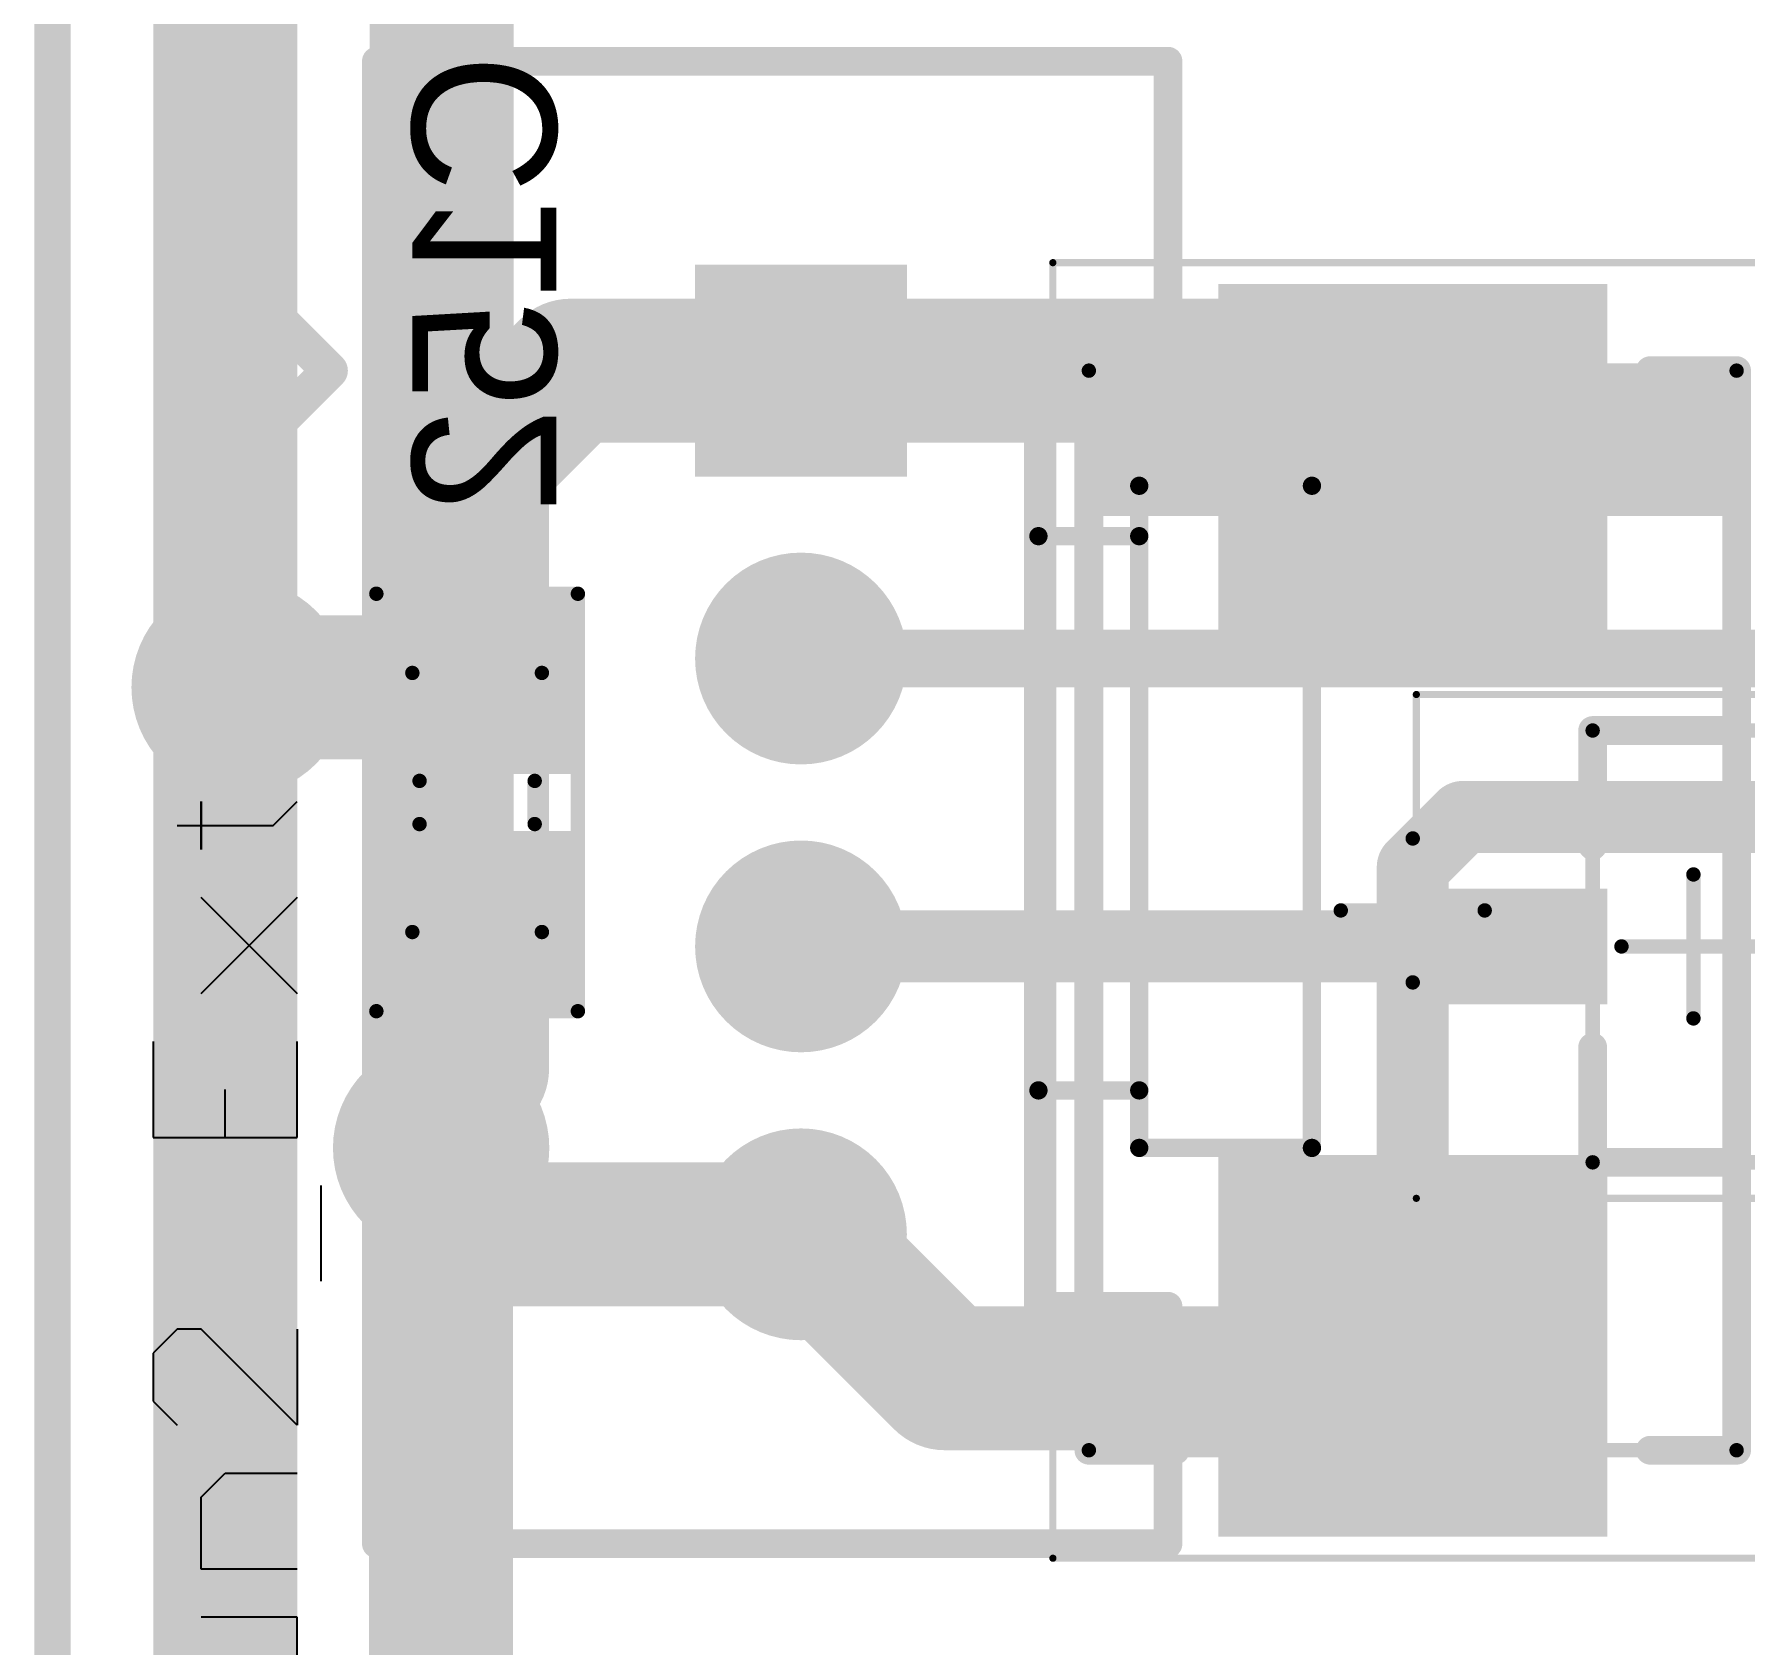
# Model space of a CAD drawing. Header units: millimetres. Extents: x 29 to 180, y 30 to 200.
# Drawn here: x 29.87 to 41.76, y 160.55 to 171.74 of the extents above; entities that cross this region are included whole.
import ezdxf

# ---------------------------------------------------------------- set-up
doc = ezdxf.new("R2010")
doc.units = ezdxf.units.MM
for name, color, linetype in [('BottomLayer', 5, 'Continuous'), ('BottomOverlay', 54, 'Continuous'), ('BottomPaste', 16, 'Continuous'), ('BottomSolder', 6, 'Continuous'), ('Mechanical1', 6, 'Continuous'), ('Mechanical13', 56, 'Continuous'), ('Mechanical15', 56, 'Continuous'), ('MultiLayer', 9, 'Continuous'), ('PadHoleLayer', 156, 'Continuous'), ('TopLayer', 1, 'Continuous'), ('TopOverlay', 2, 'Continuous'), ('TopPaste', 8, 'Continuous'), ('TopSolder', 216, 'Continuous'), ('ViaHoleLayer', 16, 'Continuous')]:
    doc.layers.add(name, color=color, linetype=linetype)

# ---------------------------------------------------------------- blocks, each defined once
blk = doc.blocks.new('TAJD_B_344')
at = {"layer": 'BottomLayer'}
for points in [[(-4.24999912, 1.25000004), (-4.24999912, -1.25000004), (-1.80000148, 1.25000004), (-1.80000148, -1.25000004)], [(1.80000148, 1.25000004), (1.80000148, -1.25000004), (4.24999912, 1.25000004), (4.24999912, -1.25000004)]]:
    blk.add_solid(points, dxfattribs=at)
at = {"layer": 'BottomOverlay'}
for p, q in [((-0.11723878, 5.70740032), (-0.11723878, 5.040950039999999)), ((-0.45046392, 5.37417518), (0.21598636, 5.37417518))]:
    blk.add_line(p, q, dxfattribs=at)
at = {"layer": 'BottomOverlay', "const_width": 0.1999996}
for points in [[(-3.75000012, 1.64999924), (-3.75000012, 2.25000058)], [(3.75000012, 2.25000058), (-3.75000012, 2.25000058)], [(3.75000012, 1.64999924), (3.75000012, 2.25000058)], [(-3.75000012, -2.25000058), (-3.75000012, -1.64999924)], [(3.75000012, -2.25000058), (3.75000012, -1.64999924)], [(3.75000012, -2.25000058), (-3.75000012, -2.25000058)]]:
    blk.add_lwpolyline(points, dxfattribs=at)
at = {"layer": 'BottomOverlay', "const_width": 0.0999998}
for points in [[(-3.80000002, 2.25000058, 1), (-3.70000022, 2.25000058, 1)], [(-3.80000002, 2.25000058, 1), (-3.70000022, 2.25000058, 1)], [(3.70000022, 2.25000058, 1), (3.80000002, 2.25000058, 1)], [(3.70000022, 2.25000058, 1), (3.80000002, 2.25000058, 1)], [(-3.80000002, 1.64999924, 1), (-3.70000022, 1.64999924, 1)], [(3.70000022, 1.64999924, 1), (3.80000002, 1.64999924, 1)], [(-3.80000002, -1.64999924, 1), (-3.70000022, -1.64999924, 1)], [(3.70000022, -1.64999924, 1), (3.80000002, -1.64999924, 1)], [(-3.80000002, -2.25000058, 1), (-3.70000022, -2.25000058, 1)], [(-3.80000002, -2.25000058, 1), (-3.70000022, -2.25000058, 1)], [(3.70000022, -2.25000058, 1), (3.80000002, -2.25000058, 1)], [(3.70000022, -2.25000058, 1), (3.80000002, -2.25000058, 1)]]:
    blk.add_lwpolyline(points, format="xyb", close=True, dxfattribs=at)
at = {"layer": 'BottomPaste'}
for points in [[(-4.24999912, 1.25000004), (-4.24999912, -1.25000004), (-1.80000148, 1.25000004), (-1.80000148, -1.25000004)], [(1.80000148, 1.25000004), (1.80000148, -1.25000004), (4.24999912, 1.25000004), (4.24999912, -1.25000004)]]:
    blk.add_solid(points, dxfattribs=at)
at = {"layer": 'BottomSolder'}
for points in [[(-4.351599119999999, 1.35160004), (-4.351599119999999, -1.35160004), (-1.69840148, 1.35160004), (-1.69840148, -1.35160004)], [(1.69840148, 1.35160004), (1.69840148, -1.35160004), (4.351599119999999, 1.35160004), (4.351599119999999, -1.35160004)]]:
    blk.add_solid(points, dxfattribs=at)
at = {"layer": 'Mechanical13', "const_width": 0.0999998}
for points in [[(3.75000012, 2.25000058), (-3.75000012, 2.25000058)], [(-3.75000012, -2.25000058), (-3.75000012, 2.25000058)], [(3.75000012, -2.25000058), (3.75000012, 2.25000058)], [(3.75000012, -2.25000058), (-3.75000012, -2.25000058)]]:
    blk.add_lwpolyline(points, dxfattribs=at)
at = {"layer": 'Mechanical13', "const_width": 0.0499999}
for points in [[(-3.7749988, 2.25000058, 1), (-3.72500144, 2.25000058, 1)], [(-3.7749988, 2.25000058, 1), (-3.72500144, 2.25000058, 1)], [(3.72500144, 2.25000058, 1), (3.7749988, 2.25000058, 1)], [(3.72500144, 2.25000058, 1), (3.7749988, 2.25000058, 1)], [(-3.7749988, -2.25000058, 1), (-3.72500144, -2.25000058, 1)], [(-3.7749988, -2.25000058, 1), (-3.72500144, -2.25000058, 1)], [(3.72500144, -2.25000058, 1), (3.7749988, -2.25000058, 1)], [(3.72500144, -2.25000058, 1), (3.7749988, -2.25000058, 1)]]:
    blk.add_lwpolyline(points, format="xyb", close=True, dxfattribs=at)
at = {"layer": 'Mechanical13'}
blk.add_solid([(-3.75000012, -2.25000058), (-2.74124928, -2.25000058), (-3.75000012, 2.25000058), (-2.74124928, 2.25000058)], dxfattribs=at)
at = {"layer": 'Mechanical15'}
for points, const_width in [([(4.49999862, 2.50000008), (-4.50000116, 2.50000008)], 0.0499999), ([(-4.50000116, -2.50000008), (-4.50000116, 2.50000008)], 0.0499999), ([(4.49999862, -2.50000008), (4.49999862, 2.50000008)], 0.0499999), ([(0, -0.499999), (0, 0.499999)], 0.0999998), ([(0.499999, 0), (-0.50000154, 0)], 0.0999998), ([(4.49999862, -2.50000008), (-4.50000116, -2.50000008)], 0.0499999)]:
    blk.add_lwpolyline(points, dxfattribs=dict(at, const_width=const_width))
for points, const_width in [([(-4.5125005, 2.50000008, 1), (-4.487501819999999, 2.50000008, 1)], 0.02499868), ([(-4.5125005, 2.50000008, 1), (-4.487501819999999, 2.50000008, 1)], 0.02499868), ([(4.48749928, 2.50000008, 1), (4.51249796, 2.50000008, 1)], 0.02499868), ([(4.48749928, 2.50000008, 1), (4.51249796, 2.50000008, 1)], 0.02499868), ([(-0.02499868, 0.499999, 1), (0.02499868, 0.499999, 1)], 0.0499999), ([(-0.52500022, 0, 1), (-0.47500286, 0, 1)], 0.0499999), ([(0.47500032, 0, 1), (0.52499768, 0, 1)], 0.0499999), ([(-0.02499868, -0.499999, 1), (0.02499868, -0.499999, 1)], 0.0499999), ([(-4.5125005, -2.50000008, 1), (-4.487501819999999, -2.50000008, 1)], 0.02499868), ([(-4.5125005, -2.50000008, 1), (-4.487501819999999, -2.50000008, 1)], 0.02499868), ([(4.48749928, -2.50000008, 1), (4.51249796, -2.50000008, 1)], 0.02499868), ([(4.48749928, -2.50000008, 1), (4.51249796, -2.50000008, 1)], 0.02499868)]:
    blk.add_lwpolyline(points, format="xyb", close=True, dxfattribs=dict(at, const_width=const_width))
blk = doc.blocks.new('SMD_C_0603_B_345')
at = {"layer": 'BottomLayer'}
for points in [[(-1.29999994, 0.5499989), (-1.29999994, -0.5499989), (-0.30000194, 0.5499989), (-0.30000194, -0.5499989)], [(0.2999994, 0.5499989), (0.2999994, -0.5499989), (1.2999974, 0.5499989), (1.2999974, -0.5499989)]]:
    blk.add_solid(points, dxfattribs=at)
at = {"layer": 'BottomOverlay', "const_width": 0.0999998}
for points in [[(-1.44999964, -0.7000011399999999), (-1.44999964, 0.7000011399999999)], [(1.44999964, 0.7000011399999999), (-1.44999964, 0.7000011399999999)], [(1.44999964, -0.7000011399999999), (1.44999964, 0.7000011399999999)], [(0.1499997, 0.40000174), (-0.1499997, 0.40000174)], [(0.1499997, -0.3999992), (-0.1499997, -0.3999992)], [(1.44999964, -0.7000011399999999), (-1.44999964, -0.7000011399999999)]]:
    blk.add_lwpolyline(points, dxfattribs=at)
at = {"layer": 'BottomOverlay', "const_width": 0.0499999}
for points in [[(-1.47499832, 0.7000011399999999, 1), (-1.42500096, 0.7000011399999999, 1)], [(-1.47499832, 0.7000011399999999, 1), (-1.42500096, 0.7000011399999999, 1)], [(1.42500096, 0.7000011399999999, 1), (1.47499832, 0.7000011399999999, 1)], [(1.42500096, 0.7000011399999999, 1), (1.47499832, 0.7000011399999999, 1)], [(-0.17499838, 0.40000174, 1), (-0.12500102, 0.40000174, 1)], [(0.12500102, 0.40000174, 1), (0.17499838, 0.40000174, 1)], [(-0.17499838, -0.3999992, 1), (-0.12500102, -0.3999992, 1)], [(0.12500102, -0.3999992, 1), (0.17499838, -0.3999992, 1)], [(-1.47499832, -0.7000011399999999, 1), (-1.42500096, -0.7000011399999999, 1)], [(-1.47499832, -0.7000011399999999, 1), (-1.42500096, -0.7000011399999999, 1)], [(1.42500096, -0.7000011399999999, 1), (1.47499832, -0.7000011399999999, 1)], [(1.42500096, -0.7000011399999999, 1), (1.47499832, -0.7000011399999999, 1)]]:
    blk.add_lwpolyline(points, format="xyb", close=True, dxfattribs=at)
at = {"layer": 'BottomPaste'}
for points in [[(-1.29999994, 0.5499989), (-1.29999994, -0.5499989), (-0.30000194, 0.5499989), (-0.30000194, -0.5499989)], [(0.2999994, 0.5499989), (0.2999994, -0.5499989), (1.2999974, 0.5499989), (1.2999974, -0.5499989)]]:
    blk.add_solid(points, dxfattribs=at)
at = {"layer": 'BottomSolder'}
for points in [[(-1.40159994, 0.6515989), (-1.40159994, -0.6515989), (-0.19840194, 0.6515989), (-0.19840194, -0.6515989)], [(0.1983994, 0.6515989), (0.1983994, -0.6515989), (1.4015974, 0.6515989), (1.4015974, -0.6515989)]]:
    blk.add_solid(points, dxfattribs=at)
at = {"layer": 'Mechanical13', "const_width": 0.0999998}
for points in [[(-0.90000074, -0.4499991), (-0.90000074, 0.45000164)], [(0.8999982, 0.45000164), (-0.90000074, 0.45000164)], [(0.8999982, -0.4499991), (0.8999982, 0.45000164)], [(0.8999982, -0.4499991), (-0.90000074, -0.4499991)]]:
    blk.add_lwpolyline(points, dxfattribs=at)
at = {"layer": 'Mechanical13', "const_width": 0.0499999}
for points in [[(-0.9249994199999999, 0.45000164, 1), (-0.8750020599999999, 0.45000164, 1)], [(-0.9249994199999999, 0.45000164, 1), (-0.8750020599999999, 0.45000164, 1)], [(0.8749995199999999, 0.45000164, 1), (0.9249968799999999, 0.45000164, 1)], [(0.8749995199999999, 0.45000164, 1), (0.9249968799999999, 0.45000164, 1)], [(-0.9249994199999999, -0.4499991, 1), (-0.8750020599999999, -0.4499991, 1)], [(-0.9249994199999999, -0.4499991, 1), (-0.8750020599999999, -0.4499991, 1)], [(0.8749995199999999, -0.4499991, 1), (0.9249968799999999, -0.4499991, 1)], [(0.8749995199999999, -0.4499991, 1), (0.9249968799999999, -0.4499991, 1)]]:
    blk.add_lwpolyline(points, format="xyb", close=True, dxfattribs=at)
at = {"layer": 'Mechanical15', "const_width": 0.0499999}
for points in [[(-1.47500086, -0.7000011399999999), (-1.47500086, 0.7000011399999999)], [(1.44999964, 0.7000011399999999), (-1.47500086, 0.7000011399999999)], [(1.44999964, -0.7000011399999999), (1.44999964, 0.7000011399999999)], [(1.44999964, -0.7000011399999999), (-1.47500086, -0.7000011399999999)]]:
    blk.add_lwpolyline(points, dxfattribs=at)
at = {"layer": 'Mechanical15', "const_width": 0.02499868}
for points in [[(-1.4875002, 0.7000011399999999, 1), (-1.46250152, 0.7000011399999999, 1)], [(-1.4875002, 0.7000011399999999, 1), (-1.46250152, 0.7000011399999999, 1)], [(1.4375003, 0.7000011399999999, 1), (1.46249898, 0.7000011399999999, 1)], [(1.4375003, 0.7000011399999999, 1), (1.46249898, 0.7000011399999999, 1)], [(-1.4875002, -0.7000011399999999, 1), (-1.46250152, -0.7000011399999999, 1)], [(-1.4875002, -0.7000011399999999, 1), (-1.46250152, -0.7000011399999999, 1)], [(1.4375003, -0.7000011399999999, 1), (1.46249898, -0.7000011399999999, 1)], [(1.4375003, -0.7000011399999999, 1), (1.46249898, -0.7000011399999999, 1)]]:
    blk.add_lwpolyline(points, format="xyb", close=True, dxfattribs=at)
blk = doc.blocks.new('SOT23_3_568')
at = {"layer": 'Mechanical13', "const_width": 0.0999998}
for points in [[(0.6999985999999999, 1.49999954), (-0.7000011399999999, 1.49999954)], [(-0.7000011399999999, 1.49999954), (-0.7000011399999999, -1.49999954)], [(0.6999985999999999, 1.49999954), (0.6999985999999999, -1.49999954)], [(0.6999985999999999, -1.49999954), (-0.7000011399999999, -1.49999954)]]:
    blk.add_lwpolyline(points, dxfattribs=at)
at = {"layer": 'Mechanical13', "const_width": 0.0499999}
for points in [[(-0.72499982, 1.49999954, 1), (-0.67500246, 1.49999954, 1)], [(-0.72499982, 1.49999954, 1), (-0.67500246, 1.49999954, 1)], [(0.67499992, 1.49999954, 1), (0.72499728, 1.49999954, 1)], [(0.67499992, 1.49999954, 1), (0.72499728, 1.49999954, 1)], [(-0.72499982, -1.49999954, 1), (-0.67500246, -1.49999954, 1)], [(-0.72499982, -1.49999954, 1), (-0.67500246, -1.49999954, 1)], [(0.67499992, -1.49999954, 1), (0.72499728, -1.49999954, 1)], [(0.67499992, -1.49999954, 1), (0.72499728, -1.49999954, 1)]]:
    blk.add_lwpolyline(points, format="xyb", close=True, dxfattribs=at)
at = {"layer": 'Mechanical15'}
for points, const_width in [([(1.92499996, 1.75000158), (-1.92499996, 1.75000158)], 0.0499999), ([(-1.92499996, 1.75000158), (-1.92499996, -1.74999904)], 0.0499999), ([(1.92499996, 1.75000158), (1.92499996, -1.74999904)], 0.0499999), ([(0, 0.50000154), (0, -0.499999)], 0.0999998), ([(0.499999, 0), (-0.499999, 0)], 0.0999998), ([(1.92499996, -1.74999904), (-1.92499996, -1.74999904)], 0.0499999)]:
    blk.add_lwpolyline(points, dxfattribs=dict(at, const_width=const_width))
for points, const_width in [([(-1.9374993, 1.75000158, 1), (-1.91250062, 1.75000158, 1)], 0.02499868), ([(-1.9374993, 1.75000158, 1), (-1.91250062, 1.75000158, 1)], 0.02499868), ([(1.91250062, 1.75000158, 1), (1.9374993, 1.75000158, 1)], 0.02499868), ([(1.91250062, 1.75000158, 1), (1.9374993, 1.75000158, 1)], 0.02499868), ([(-0.02499868, 0.50000154, 1), (0.02499868, 0.50000154, 1)], 0.0499999), ([(-0.52499768, 0, 1), (-0.47500032, 0, 1)], 0.0499999), ([(0.47500032, 0, 1), (0.52499768, 0, 1)], 0.0499999), ([(-0.02499868, -0.499999, 1), (0.02499868, -0.499999, 1)], 0.0499999), ([(-1.9374993, -1.74999904, 1), (-1.91250062, -1.74999904, 1)], 0.02499868), ([(-1.9374993, -1.74999904, 1), (-1.91250062, -1.74999904, 1)], 0.02499868), ([(1.91250062, -1.74999904, 1), (1.9374993, -1.74999904, 1)], 0.02499868), ([(1.91250062, -1.74999904, 1), (1.9374993, -1.74999904, 1)], 0.02499868)]:
    blk.add_lwpolyline(points, format="xyb", close=True, dxfattribs=dict(at, const_width=const_width))
at = {"layer": 'TopLayer'}
for points in [[(-0.7000011399999999, 0.6500012399999999), (-0.7000011399999999, 1.25000004), (-1.69999914, 0.6500012399999999), (-1.69999914, 1.25000004)], [(1.69999914, -0.2999994), (1.69999914, 0.2999994), (0.7000011399999999, -0.2999994), (0.7000011399999999, 0.2999994)], [(-0.7000011399999999, -1.2499975), (-0.7000011399999999, -0.6499986999999999), (-1.69999914, -1.2499975), (-1.69999914, -0.6499986999999999)]]:
    blk.add_solid(points, dxfattribs=at)
at = {"layer": 'TopOverlay'}
for points, const_width in [([(-1.07499912, 1.80000148, 1), (-1.32500116, 1.80000148, 1)], 0.2499995), ([(-1.3875004, 1.80000148, 1), (-1.26250192, 1.80000148, 1)], 0.12499848), ([(-1.13749836, 1.80000148, 1), (-1.01249988, 1.80000148, 1)], 0.12499848), ([(-0.3499993, 1.49999954, 1), (-0.2499995, 1.49999954, 1)], 0.0999998), ([(0.6499986999999999, 1.49999954, 1), (0.7499985, 1.49999954, 1)], 0.0999998), ([(0.6499986999999999, 1.49999954, 1), (0.7499985, 1.49999954, 1)], 0.0999998), ([(0.6499986999999999, 0.7000011399999999, 1), (0.7499985, 0.7000011399999999, 1)], 0.0999998), ([(0.6499986999999999, -0.6999985999999999, 1), (0.7499985, -0.6999985999999999, 1)], 0.0999998), ([(-0.3499993, -1.49999954, 1), (-0.2499995, -1.49999954, 1)], 0.0999998), ([(0.6499986999999999, -1.49999954, 1), (0.7499985, -1.49999954, 1)], 0.0999998), ([(0.6499986999999999, -1.49999954, 1), (0.7499985, -1.49999954, 1)], 0.0999998)]:
    blk.add_lwpolyline(points, format="xyb", close=True, dxfattribs=dict(at, const_width=const_width))
at = {"layer": 'TopOverlay', "const_width": 0.1999996}
for points in [[(0.6999985999999999, 1.49999954), (-0.2999994, 1.49999954)], [(0.6999985999999999, 1.49999954), (0.6999985999999999, 0.7000011399999999)], [(0.6999985999999999, -0.6999985999999999), (0.6999985999999999, -1.49999954)], [(0.6999985999999999, -1.49999954), (-0.2999994, -1.49999954)]]:
    blk.add_lwpolyline(points, dxfattribs=at)
at = {"layer": 'TopPaste'}
for points in [[(-0.7000011399999999, 0.6500012399999999), (-0.7000011399999999, 1.25000004), (-1.69999914, 0.6500012399999999), (-1.69999914, 1.25000004)], [(1.69999914, -0.2999994), (1.69999914, 0.2999994), (0.7000011399999999, -0.2999994), (0.7000011399999999, 0.2999994)], [(-0.7000011399999999, -1.2499975), (-0.7000011399999999, -0.6499986999999999), (-1.69999914, -1.2499975), (-1.69999914, -0.6499986999999999)]]:
    blk.add_solid(points, dxfattribs=at)
at = {"layer": 'TopSolder'}
for points in [[(-0.59840114, 0.54840124), (-0.59840114, 1.35160004), (-1.80159914, 0.54840124), (-1.80159914, 1.35160004)], [(1.80159914, -0.4015994), (1.80159914, 0.4015994), (0.59840114, -0.4015994), (0.59840114, 0.4015994)], [(-0.59840114, -1.3515975), (-0.59840114, -0.5483987), (-1.80159914, -1.3515975), (-1.80159914, -0.5483987)]]:
    blk.add_solid(points, dxfattribs=at)
blk = doc.blocks.new('35362_0450_595')
at = {"layer": 'BottomLayer', "const_width": 0.6095999999999999}
for points in [[(-6.30470418, 0, 1), (-5.69510418, 0, 1)], [(-4.30445418, 0, 1), (-3.69485418, 0, 1)], [(-2.30462582, 0, 1), (-1.69502582, 0, 1)]]:
    blk.add_lwpolyline(points, format="xyb", close=True, dxfattribs=at)
at = {"layer": 'BottomLayer'}
blk.add_solid([(-0.6095999999999999, -0.6095999999999999), (0.6095999999999999, -0.6095999999999999), (-0.6095999999999999, 0.6095999999999999), (0.6095999999999999, 0.6095999999999999)], dxfattribs=at)
at = {"layer": 'BottomSolder', "const_width": 0.7357516399999999}
for points in [[(-6.36778, 0, 1), (-5.63202836, 0, 1)], [(-4.367529999999999, 0, 1), (-3.63177836, 0, 1)], [(-2.36770164, 0, 1), (-1.63195, 0, 1)]]:
    blk.add_lwpolyline(points, format="xyb", close=True, dxfattribs=at)
at = {"layer": 'BottomSolder'}
blk.add_solid([(-0.7357516399999999, -0.7357516399999999), (0.7357516399999999, -0.7357516399999999), (-0.7357516399999999, 0.7357516399999999), (0.7357516399999999, 0.7357516399999999)], dxfattribs=at)
at = {"layer": 'PadHoleLayer', "const_width": 0.4064}
for points in [[(-6.20310418, 0, 1), (-5.79670418, 0, 1)], [(-4.20285418, 0, 1), (-3.79645418, 0, 1)], [(-2.20302582, 0, 1), (-1.79662582, 0, 1)], [(-0.2032, 0, 1), (0.2032, 0, 1)]]:
    blk.add_lwpolyline(points, format="xyb", close=True, dxfattribs=at)
at = {"layer": 'TopLayer', "const_width": 0.6095999999999999}
for points in [[(-6.30470418, 0, 1), (-5.69510418, 0, 1)], [(-4.30445418, 0, 1), (-3.69485418, 0, 1)], [(-2.30462582, 0, 1), (-1.69502582, 0, 1)]]:
    blk.add_lwpolyline(points, format="xyb", close=True, dxfattribs=at)
at = {"layer": 'TopLayer'}
blk.add_solid([(-0.6095999999999999, -0.6095999999999999), (0.6095999999999999, -0.6095999999999999), (-0.6095999999999999, 0.6095999999999999), (0.6095999999999999, 0.6095999999999999)], dxfattribs=at)
at = {"layer": 'TopOverlay'}
for points, const_width in [([(-1.00000308, 4.27500034), (-2.54e-06, 3.2749998)], 0.254), ([(-1.00000308, 4.27500034), (0.9999979999999999, 4.27500034)], 0.254), ([(0.9999979999999999, 4.27500034), (-2.54e-06, 3.2749998)], 0.254), ([(-8.14959, 2.94978582), (2.14968582, 2.94978582)], 0.19981418), ([(-8.14959, 2.94978582), (-8.14959, -2.54973582)], 0.19981418), ([(2.14968582, 2.94978582), (2.14968582, -2.54973582)], 0.19981418), ([(-6.49986, -1.64973), (-6.49986, -2.54973582)], 0.19981418), ([(-6.49986, -1.64973), (0.34967418, -1.64973)], 0.19981418), ([(-4.999989999999999, -1.64973), (-1.14977418, -1.64973)], 0.127), ([(-4.999989999999999, -1.64973), (-4.999989999999999, -2.34992418)], 0.127), ([(-1.14977418, -1.64973), (-1.14977418, -2.34992418)], 0.127), ([(0.34967418, -1.64973), (0.34967418, -2.54973582)], 0.19981418), ([(-5.399615819999999, -2.34992418), (-5.399615819999999, -3.54965)], 0.127), ([(-5.399615819999999, -2.34992418), (-0.7996758199999999, -2.34992418)], 0.127), ([(-4.999989999999999, -2.34992418), (-1.14977418, -2.34992418)], 0.127), ([(-0.7996758199999999, -2.34992418), (-0.7996758199999999, -3.54965)], 0.127), ([(-8.14959, -2.54973582), (-6.49986, -2.54973582)], 0.19981418), ([(0.34967418, -2.54973582), (2.14968582, -2.54973582)], 0.19981418), ([(-5.399615819999999, -3.54965), (-0.7996758199999999, -3.54965)], 0.127)]:
    blk.add_lwpolyline(points, dxfattribs=dict(at, const_width=const_width))
for points, const_width in [([(-1.06350308, 4.27500034, 1), (-0.9365030799999999, 4.27500034, 1)], 0.127), ([(-1.06350308, 4.27500034, 1), (-0.9365030799999999, 4.27500034, 1)], 0.127), ([(0.9364979999999999, 4.27500034, 1), (1.063498, 4.27500034, 1)], 0.127), ([(0.9364979999999999, 4.27500034, 1), (1.063498, 4.27500034, 1)], 0.127), ([(-0.06350254, 3.2749998, 1), (0.06349745999999999, 3.2749998, 1)], 0.127), ([(-0.06350254, 3.2749998, 1), (0.06349745999999999, 3.2749998, 1)], 0.127), ([(-8.19954418, 2.94978582, 1), (-8.09963582, 2.94978582, 1)], 0.09990581999999999), ([(-8.19954418, 2.94978582, 1), (-8.09963582, 2.94978582, 1)], 0.09990581999999999), ([(2.09973164, 2.94978582, 1), (2.19964, 2.94978582, 1)], 0.09990581999999999), ([(2.09973164, 2.94978582, 1), (2.19964, 2.94978582, 1)], 0.09990581999999999), ([(-6.549814179999999, -1.64973, 1), (-6.44990582, -1.64973, 1)], 0.09990581999999999), ([(-6.549814179999999, -1.64973, 1), (-6.44990582, -1.64973, 1)], 0.09990581999999999), ([(-5.03174, -1.64973, 1), (-4.96824, -1.64973, 1)], 0.0635), ([(-5.03174, -1.64973, 1), (-4.96824, -1.64973, 1)], 0.0635), ([(-1.18152418, -1.64973, 1), (-1.11802418, -1.64973, 1)], 0.0635), ([(-1.18152418, -1.64973, 1), (-1.11802418, -1.64973, 1)], 0.0635), ([(0.29972, -1.64973, 1), (0.39962836, -1.64973, 1)], 0.09990581999999999), ([(0.29972, -1.64973, 1), (0.39962836, -1.64973, 1)], 0.09990581999999999), ([(-5.43136582, -2.34992418, 1), (-5.36786582, -2.34992418, 1)], 0.0635), ([(-5.43136582, -2.34992418, 1), (-5.36786582, -2.34992418, 1)], 0.0635), ([(-5.03174, -2.34992418, 1), (-4.96824, -2.34992418, 1)], 0.0635), ([(-5.03174, -2.34992418, 1), (-4.96824, -2.34992418, 1)], 0.0635), ([(-1.18152418, -2.34992418, 1), (-1.11802418, -2.34992418, 1)], 0.0635), ([(-1.18152418, -2.34992418, 1), (-1.11802418, -2.34992418, 1)], 0.0635), ([(-0.83142582, -2.34992418, 1), (-0.76792582, -2.34992418, 1)], 0.0635), ([(-0.83142582, -2.34992418, 1), (-0.76792582, -2.34992418, 1)], 0.0635), ([(-8.19954418, -2.54973582, 1), (-8.09963582, -2.54973582, 1)], 0.09990581999999999), ([(-8.19954418, -2.54973582, 1), (-8.09963582, -2.54973582, 1)], 0.09990581999999999), ([(-6.549814179999999, -2.54973582, 1), (-6.44990582, -2.54973582, 1)], 0.09990581999999999), ([(-6.549814179999999, -2.54973582, 1), (-6.44990582, -2.54973582, 1)], 0.09990581999999999), ([(0.29972, -2.54973582, 1), (0.39962836, -2.54973582, 1)], 0.09990581999999999), ([(0.29972, -2.54973582, 1), (0.39962836, -2.54973582, 1)], 0.09990581999999999), ([(2.09973164, -2.54973582, 1), (2.19964, -2.54973582, 1)], 0.09990581999999999), ([(2.09973164, -2.54973582, 1), (2.19964, -2.54973582, 1)], 0.09990581999999999), ([(-5.43136582, -3.54965, 1), (-5.36786582, -3.54965, 1)], 0.0635), ([(-5.43136582, -3.54965, 1), (-5.36786582, -3.54965, 1)], 0.0635), ([(-0.83142582, -3.54965, 1), (-0.76792582, -3.54965, 1)], 0.0635), ([(-0.83142582, -3.54965, 1), (-0.76792582, -3.54965, 1)], 0.0635)]:
    blk.add_lwpolyline(points, format="xyb", close=True, dxfattribs=dict(at, const_width=const_width))
at = {"layer": 'TopSolder', "const_width": 0.7357516399999999}
for points in [[(-6.36778, 0, 1), (-5.63202836, 0, 1)], [(-4.367529999999999, 0, 1), (-3.63177836, 0, 1)], [(-2.36770164, 0, 1), (-1.63195, 0, 1)]]:
    blk.add_lwpolyline(points, format="xyb", close=True, dxfattribs=at)
at = {"layer": 'TopSolder'}
blk.add_solid([(-0.7357516399999999, -0.7357516399999999), (0.7357516399999999, -0.7357516399999999), (-0.7357516399999999, 0.7357516399999999), (0.7357516399999999, 0.7357516399999999)], dxfattribs=at)

msp = doc.modelspace()

# ---------------------------------------------------------------- linework, layer by layer
at = {"layer": 'BottomLayer'}
for points, const_width in [([(32.95000014, 168.75000032), (33.59982612, 169.3998263)], 1.00000054), ([(33.59982612, 169.3998263), (35.20000072, 169.3998263)], 1.00000054), ([(35.20000072, 169.3998263), (38.80017386, 169.3998263)], 1.00000054), ([(38.80017386, 169.3998263), (39.39999994, 168.80000022)], 1.00000054), ([(32.95000014, 167.20000088), (32.95000014, 168.75000032)], 1.00000054), ([(31.3000009, 167.20000088), (32.95000014, 167.20000088)], 1.00000054), ([(39.44999984, 165.95000084), (39.79999914, 166.30000014)], 0.499999), ([(39.79999914, 166.30000014), (43.87499988, 166.30000014)], 0.499999), ([(39.44999984, 162.62500114), (39.44999984, 165.95000084)], 0.499999), ([(32.95000014, 164.5500011), (32.95000014, 165.60000154)], 1.00000054), ([(32.70000064, 164.3000016), (32.95000014, 164.5500011)], 1.00000054), ([(32.70000064, 164.0000022), (32.70000064, 164.3000016)], 1.00000054), ([(32.70000064, 163.40000086), (32.70000064, 164.0000022)], 1.00000054), ([(32.70000064, 163.40000086), (35.19992198, 163.40000086)], 1.00000054), ([(35.19992198, 163.40000086), (35.20000072, 163.39992212)], 1.00000054), ([(35.20000072, 163.39992212), (36.19992252, 162.40000032)], 1.00000054), ([(36.19992252, 162.40000032), (39.49999974, 162.40000032)], 1.00000054)]:
    msp.add_lwpolyline(points, dxfattribs=dict(at, const_width=const_width))
for points, const_width in [([(33.34982661999999, 169.3998263, 1), (33.84982562, 169.3998263, 1)], 0.499999), ([(33.34982661999999, 169.3998263, 1), (33.84982562, 169.3998263, 1)], 0.499999), ([(34.95000122, 169.3998263, 1), (35.45000022, 169.3998263, 1)], 0.499999), ([(34.95000122, 169.3998263, 1), (35.45000022, 169.3998263, 1)], 0.499999), ([(38.55017436, 169.3998263, 1), (39.05017336, 169.3998263, 1)], 0.499999), ([(38.55017436, 169.3998263, 1), (39.05017336, 169.3998263, 1)], 0.499999), ([(32.70000064, 168.75000032, 1), (33.19999964, 168.75000032, 1)], 0.499999), ([(32.70000064, 168.75000032, 1), (33.19999964, 168.75000032, 1)], 0.499999), ([(39.15000044, 168.80000022, 1), (39.64999943999999, 168.80000022, 1)], 0.499999), ([(30.97500028, 167.20000088, 1), (31.62500152, 167.20000088, 1)], 0.6499986999999999), ([(31.0500014, 167.20000088, 1), (31.5500004, 167.20000088, 1)], 0.499999), ([(32.70000064, 167.20000088, 1), (33.19999964, 167.20000088, 1)], 0.499999), ([(32.70000064, 167.20000088, 1), (33.19999964, 167.20000088, 1)], 0.499999), ([(39.67500065999999, 166.30000014, 1), (39.92499762, 166.30000014, 1)], 0.2499995), ([(39.67500065999999, 166.30000014, 1), (39.92499762, 166.30000014, 1)], 0.2499995), ([(39.32500135999999, 165.95000084, 1), (39.57499832, 165.95000084, 1)], 0.2499995), ([(39.32500135999999, 165.95000084, 1), (39.57499832, 165.95000084, 1)], 0.2499995), ([(32.70000064, 165.60000154, 1), (33.19999964, 165.60000154, 1)], 0.499999), ([(32.70000064, 164.5500011, 1), (33.19999964, 164.5500011, 1)], 0.499999), ([(32.70000064, 164.5500011, 1), (33.19999964, 164.5500011, 1)], 0.499999), ([(32.45000114, 164.3000016, 1), (32.95000014, 164.3000016, 1)], 0.499999), ([(32.45000114, 164.3000016, 1), (32.95000014, 164.3000016, 1)], 0.499999), ([(32.37500002, 164.0000022, 1), (33.02500126, 164.0000022, 1)], 0.6499986999999999), ([(32.45000114, 164.0000022, 1), (32.95000014, 164.0000022, 1)], 0.499999), ([(32.45000114, 164.0000022, 1), (32.95000014, 164.0000022, 1)], 0.499999), ([(32.45000114, 163.40000086, 1), (32.95000014, 163.40000086, 1)], 0.499999), ([(32.45000114, 163.40000086, 1), (32.95000014, 163.40000086, 1)], 0.499999), ([(34.94992248, 163.40000086, 1), (35.44992148, 163.40000086, 1)], 0.499999), ([(34.94992248, 163.40000086, 1), (35.44992148, 163.40000086, 1)], 0.499999), ([(34.95000122, 163.39992212, 1), (35.45000022, 163.39992212, 1)], 0.499999), ([(34.95000122, 163.39992212, 1), (35.45000022, 163.39992212, 1)], 0.499999), ([(35.94992302, 162.40000032, 1), (36.44992202, 162.40000032, 1)], 0.499999), ([(35.94992302, 162.40000032, 1), (36.44992202, 162.40000032, 1)], 0.499999), ([(39.25000024, 162.40000032, 1), (39.74999924, 162.40000032, 1)], 0.499999), ([(39.32500135999999, 162.62500114, 1), (39.57499832, 162.62500114, 1)], 0.2499995)]:
    msp.add_lwpolyline(points, format="xyb", close=True, dxfattribs=dict(at, const_width=const_width))
at = {"layer": 'BottomSolder', "const_width": 0.7515987}
for points in [[(30.92420028, 167.20000088, 1), (31.67580152, 167.20000088, 1)], [(32.32420002, 164.0000022, 1), (33.07580126, 164.0000022, 1)]]:
    msp.add_lwpolyline(points, format="xyb", close=True, dxfattribs=at)
at = {"layer": 'Mechanical1', "const_width": 0.254}
msp.add_lwpolyline([(30.00000096, 30.00000096), (30.00000096, 200.00000132)], dxfattribs=at)
at = {"layer": 'MultiLayer', "const_width": 0.6499986999999999}
for points in [[(30.97500028, 167.20000088, 1), (31.62500152, 167.20000088, 1)], [(32.37500002, 164.0000022, 1), (33.02500126, 164.0000022, 1)]]:
    msp.add_lwpolyline(points, format="xyb", close=True, dxfattribs=at)
at = {"layer": 'TopLayer'}
for points, const_width in [([(31.2000011, 115.20000074), (31.2000011, 180.20000028)], 1.00000054), ([(32.70400368, 164.00400524), (32.70400368, 176.79599896)], 1.00000054), ([(35.20000072, 167.40000048), (42.59999862, 167.40000048)], 0.3999992), ([(35.20000072, 165.40017212), (40.1998307, 165.40017212)], 0.499999), ([(40.1998307, 165.40017212), (40.20000088, 165.40000194)], 0.499999), ([(32.70000064, 164.0000022), (32.70400368, 164.00400524)], 1.00000054), ([(32.70000064, 115.70000228), (32.70000064, 164.0000022)], 1.00000054)]:
    msp.add_lwpolyline(points, dxfattribs=dict(at, const_width=const_width))
for points, const_width in [([(30.97500028, 167.20000088, 1), (31.62500152, 167.20000088, 1)], 0.6499986999999999), ([(35.10000092, 167.40000048, 1), (35.30000052, 167.40000048, 1)], 0.1999996), ([(35.07500224, 165.40017212, 1), (35.3249992, 165.40017212, 1)], 0.2499995), ([(40.07483222, 165.40017212, 1), (40.32482917999999, 165.40017212, 1)], 0.2499995), ([(40.07483222, 165.40017212, 1), (40.32482917999999, 165.40017212, 1)], 0.2499995), ([(40.0750024, 165.40000194, 1), (40.32499936, 165.40000194, 1)], 0.2499995), ([(32.37500002, 164.0000022, 1), (33.02500126, 164.0000022, 1)], 0.6499986999999999), ([(32.45000114, 164.0000022, 1), (32.95000014, 164.0000022, 1)], 0.499999), ([(32.45000114, 164.0000022, 1), (32.95000014, 164.0000022, 1)], 0.499999), ([(32.45400418, 164.00400524, 1), (32.95400318, 164.00400524, 1)], 0.499999), ([(32.45400418, 164.00400524, 1), (32.95400318, 164.00400524, 1)], 0.499999)]:
    msp.add_lwpolyline(points, format="xyb", close=True, dxfattribs=dict(at, const_width=const_width))
at = {"layer": 'TopOverlay'}
for p, q in [((31.03354982, 166.07274634), (31.03354982, 166.40597148)), ((31.03354982, 166.40597148), (31.03354982, 166.23936018)), ((31.53338626, 166.23936018), (31.7000001, 166.40597148)), ((30.86693598, 166.23936018), (31.03354982, 166.23936018)), ((31.03354982, 166.23936018), (31.03354982, 166.07274634)), ((31.03354982, 166.23936018), (31.53338626, 166.23936018)), ((31.03354982, 165.07306838), (31.7000001, 165.73951866)), ((31.36677496, 165.40629352), (31.03354982, 165.73951866)), ((31.03354982, 165.73951866), (31.7000001, 165.07306838)), ((31.7000001, 165.73951866), (31.36677496, 165.40629352)), ((30.70032214, 164.7398407), (30.70032214, 164.07339042)), ((31.7000001, 164.07339042), (31.7000001, 164.7398407)), ((31.20016112, 164.07339042), (31.20016112, 164.40661556)), ((30.70032214, 164.07339042), (31.7000001, 164.07339042)), ((31.86661394, 163.07371246), (31.86661394, 163.74016274)), ((30.86693598, 162.74048478), (30.70032214, 162.57387348)), ((31.03354982, 162.74048478), (30.86693598, 162.74048478)), ((31.7000001, 162.0740345), (31.03354982, 162.74048478)), ((31.7000001, 162.74048478), (31.7000001, 162.0740345)), ((30.70032214, 162.57387348), (30.70032214, 162.24064834)), ((30.70032214, 162.24064834), (30.86693598, 162.0740345)), ((31.03354982, 161.57419552), (31.20016112, 161.74080682)), ((31.20016112, 161.74080682), (31.7000001, 161.74080682)), ((31.03354982, 161.07435654), (31.03354982, 161.57419552)), ((31.7000001, 161.07435654), (31.03354982, 161.07435654)), ((31.7000001, 160.74112886), (31.03354982, 160.74112886)), ((31.7000001, 160.24129242), (31.7000001, 160.74112886))]:
    msp.add_line(p, q, dxfattribs=at)
at = {"layer": 'TopSolder', "const_width": 0.7515987}
for points in [[(30.92420028, 167.20000088, 1), (31.67580152, 167.20000088, 1)], [(32.32420002, 164.0000022, 1), (33.07580126, 164.0000022, 1)]]:
    msp.add_lwpolyline(points, format="xyb", close=True, dxfattribs=at)
at = {"layer": 'ViaHoleLayer', "const_width": 0.3499993}
for points in [[(31.12499998, 167.20000088, 1), (31.47500182, 167.20000088, 1)], [(32.52499972, 164.0000022, 1), (32.87500156, 164.0000022, 1)]]:
    msp.add_lwpolyline(points, format="xyb", close=True, dxfattribs=at)

# ---------------------------------------------------------------- block references
for name, p, rotation in [('35362_0450_595', (35.20000072, 169.3998263), 90), ('TAJD_B_344', (39.44999984, 165.65000144), 270), ('SMD_C_0603_B_345', (32.95000014, 166.39999994), 270), ('SOT23_3_568', (41.40000102, 165.40000194), 180)]:
    msp.add_blockref(name, p, dxfattribs=dict(rotation=rotation))

# ---------------------------------------------------------------- texts
at = {"layer": 'BottomOverlay', "text_generation_flag": 2}
msp.add_text('C152', height=1.00000054, rotation=90, dxfattribs=at).set_placement((33.50000158, 171.5999997))

doc.saveas('drawing.dxf')
